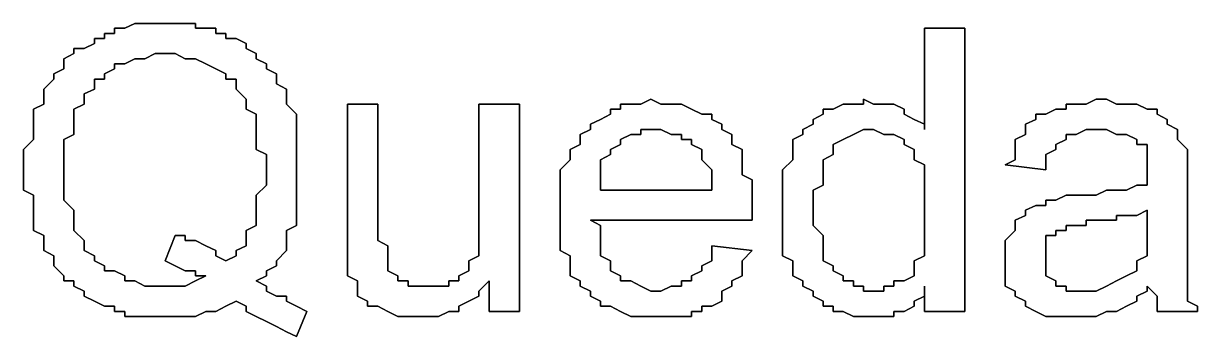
# Model space of a CAD drawing. Header units: metres. Extents: x 2.9 to 42.8, y 1.7 to 28.7.
# Drawn here: x 37.0452 to 37.4544, y 15.397 to 15.5063 of the extents above; entities that cross this region are included whole.
import ezdxf

# ---------------------------------------------------------------- set-up
doc = ezdxf.new("R2010")
doc.units = ezdxf.units.M
doc.layers.add('GRIS', color=8, linetype='Continuous')

msp = doc.modelspace()

# ---------------------------------------------------------------- linework, layer by layer
at = {"layer": 'GRIS', "lineweight": -3}
for points in [[(37.0805, 15.5046), (37.0769, 15.5046), (37.0805, 15.5046)], [(37.0769, 15.5046), (37.0769, 15.5028), (37.0769, 15.5046)], [(37.084, 15.5063), (37.0805, 15.5046), (37.084, 15.5063)], [(37.0875, 15.5063), (37.084, 15.5063), (37.0875, 15.5063)], [(37.0911, 15.5063), (37.0875, 15.5063), (37.0911, 15.5063)], [(37.0946, 15.5063), (37.0911, 15.5063), (37.0946, 15.5063)], [(37.0981, 15.5063), (37.0946, 15.5063), (37.0981, 15.5063)], [(37.1016, 15.5063), (37.0981, 15.5063), (37.1016, 15.5063)], [(37.1052, 15.5063), (37.1016, 15.5063), (37.1052, 15.5063)], [(37.1052, 15.5046), (37.1052, 15.5063), (37.1052, 15.5046)], [(37.1087, 15.5046), (37.1052, 15.5046), (37.1087, 15.5046)], [(37.1122, 15.5046), (37.1087, 15.5046), (37.1122, 15.5046)], [(37.1122, 15.5028), (37.1122, 15.5046), (37.1122, 15.5028)], [(37.3733, 15.5046), (37.3592, 15.5046), (37.3733, 15.5046)], [(37.3592, 15.5046), (37.3592, 15.4693), (37.3592, 15.5046)], [(37.3733, 15.4058), (37.3733, 15.5046), (37.3733, 15.4058)], [(37.0734, 15.5011), (37.0699, 15.5011), (37.0734, 15.5011)], [(37.0699, 15.5011), (37.0699, 15.4993), (37.0699, 15.5011)], [(37.0769, 15.5028), (37.0734, 15.5028), (37.0769, 15.5028)], [(37.0734, 15.5028), (37.0734, 15.5011), (37.0734, 15.5028)], [(37.1157, 15.5028), (37.1122, 15.5028), (37.1157, 15.5028)], [(37.1157, 15.5011), (37.1157, 15.5028), (37.1157, 15.5011)], [(37.1193, 15.5011), (37.1157, 15.5011), (37.1193, 15.5011)], [(37.1228, 15.4993), (37.1193, 15.5011), (37.1228, 15.4993)], [(37.0664, 15.4975), (37.0628, 15.4975), (37.0664, 15.4975)], [(37.0628, 15.4975), (37.0628, 15.4958), (37.0628, 15.4975)], [(37.0699, 15.4993), (37.0664, 15.4975), (37.0699, 15.4993)], [(37.1228, 15.4975), (37.1228, 15.4993), (37.1228, 15.4975)], [(37.1263, 15.4958), (37.1228, 15.4975), (37.1263, 15.4958)], [(37.0628, 15.4958), (37.0593, 15.494), (37.0628, 15.4958)], [(37.0593, 15.494), (37.0593, 15.4922), (37.0593, 15.494)], [(37.0805, 15.4922), (37.084, 15.494), (37.0805, 15.4922)], [(37.084, 15.494), (37.0875, 15.494), (37.084, 15.494)], [(37.0875, 15.494), (37.0911, 15.4958), (37.0875, 15.494)], [(37.0911, 15.4958), (37.0946, 15.4958), (37.0911, 15.4958)], [(37.0946, 15.4958), (37.0981, 15.4958), (37.0946, 15.4958)], [(37.0981, 15.4958), (37.1016, 15.494), (37.0981, 15.4958)], [(37.1016, 15.494), (37.1052, 15.494), (37.1016, 15.494)], [(37.1052, 15.494), (37.1087, 15.4922), (37.1052, 15.494)], [(37.1263, 15.494), (37.1263, 15.4958), (37.1263, 15.494)], [(37.1299, 15.4922), (37.1263, 15.494), (37.1299, 15.4922)], [(37.0593, 15.4905), (37.0558, 15.4887), (37.0593, 15.4905)], [(37.0558, 15.4887), (37.0558, 15.4869), (37.0558, 15.4887)], [(37.0593, 15.4922), (37.0593, 15.4905), (37.0593, 15.4922)], [(37.0734, 15.4887), (37.0769, 15.4905), (37.0734, 15.4887)], [(37.0734, 15.4869), (37.0734, 15.4887), (37.0734, 15.4869)], [(37.0769, 15.4905), (37.0769, 15.4922), (37.0769, 15.4905)], [(37.0769, 15.4922), (37.0805, 15.4922), (37.0769, 15.4922)], [(37.1087, 15.4922), (37.1122, 15.4905), (37.1087, 15.4922)], [(37.1122, 15.4905), (37.1157, 15.4887), (37.1122, 15.4905)], [(37.1157, 15.4887), (37.1157, 15.4869), (37.1157, 15.4887)], [(37.1299, 15.4905), (37.1299, 15.4922), (37.1299, 15.4905)], [(37.1334, 15.4887), (37.1299, 15.4905), (37.1334, 15.4887)], [(37.1334, 15.4869), (37.1334, 15.4887), (37.1334, 15.4869)], [(37.0558, 15.4869), (37.0523, 15.4834), (37.0558, 15.4869)], [(37.0699, 15.4852), (37.0699, 15.4869), (37.0699, 15.4852)], [(37.0699, 15.4869), (37.0734, 15.4869), (37.0699, 15.4869)], [(37.0699, 15.4834), (37.0699, 15.4852), (37.0699, 15.4834)], [(37.1157, 15.4869), (37.1193, 15.4869), (37.1157, 15.4869)], [(37.1193, 15.4869), (37.1193, 15.4852), (37.1193, 15.4869)], [(37.1193, 15.4852), (37.1193, 15.4834), (37.1193, 15.4852)], [(37.1334, 15.4852), (37.1334, 15.4869), (37.1334, 15.4852)], [(37.1369, 15.4834), (37.1334, 15.4852), (37.1369, 15.4834)], [(37.0523, 15.4834), (37.0523, 15.4817), (37.0523, 15.4834)], [(37.0523, 15.4817), (37.0523, 15.4799), (37.0523, 15.4817)], [(37.0664, 15.4817), (37.0699, 15.4834), (37.0664, 15.4817)], [(37.0664, 15.4799), (37.0664, 15.4817), (37.0664, 15.4799)], [(37.1193, 15.4834), (37.1228, 15.4799), (37.1193, 15.4834)], [(37.1369, 15.4817), (37.1369, 15.4834), (37.1369, 15.4817)], [(37.1369, 15.4799), (37.1369, 15.4817), (37.1369, 15.4799)], [(37.0523, 15.4781), (37.0487, 15.4764), (37.0523, 15.4781)], [(37.0487, 15.4764), (37.0487, 15.4746), (37.0487, 15.4764)], [(37.0523, 15.4799), (37.0523, 15.4781), (37.0523, 15.4799)], [(37.0628, 15.4764), (37.0664, 15.4781), (37.0628, 15.4764)], [(37.0628, 15.4746), (37.0628, 15.4764), (37.0628, 15.4746)], [(37.0664, 15.4781), (37.0664, 15.4799), (37.0664, 15.4781)], [(37.1228, 15.4799), (37.1228, 15.4781), (37.1228, 15.4799)], [(37.1228, 15.4781), (37.1228, 15.4764), (37.1228, 15.4781)], [(37.1228, 15.4764), (37.1263, 15.4746), (37.1228, 15.4764)], [(37.1369, 15.4781), (37.1369, 15.4799), (37.1369, 15.4781)], [(37.1404, 15.4746), (37.1369, 15.4781), (37.1404, 15.4746)], [(37.1687, 15.4781), (37.1581, 15.4781), (37.1687, 15.4781)], [(37.1581, 15.4781), (37.1581, 15.4323), (37.1581, 15.4781)], [(37.1687, 15.4376), (37.1687, 15.4781), (37.1687, 15.4376)], [(37.2181, 15.4781), (37.2039, 15.4781), (37.2181, 15.4781)], [(37.2039, 15.4781), (37.2039, 15.4393), (37.2039, 15.4781)], [(37.2181, 15.4058), (37.2181, 15.4781), (37.2181, 15.4058)], [(37.2533, 15.4764), (37.2498, 15.4764), (37.2533, 15.4764)], [(37.2498, 15.4764), (37.2498, 15.4746), (37.2498, 15.4764)], [(37.2569, 15.4781), (37.2533, 15.4781), (37.2569, 15.4781)], [(37.2533, 15.4781), (37.2533, 15.4764), (37.2533, 15.4781)], [(37.2604, 15.4781), (37.2569, 15.4781), (37.2604, 15.4781)], [(37.2639, 15.4799), (37.2604, 15.4781), (37.2639, 15.4799)], [(37.2674, 15.4781), (37.2639, 15.4799), (37.2674, 15.4781)], [(37.271, 15.4781), (37.2674, 15.4781), (37.271, 15.4781)], [(37.2745, 15.4781), (37.271, 15.4781), (37.2745, 15.4781)], [(37.278, 15.4764), (37.2745, 15.4781), (37.278, 15.4764)], [(37.2816, 15.4746), (37.278, 15.4764), (37.2816, 15.4746)], [(37.3274, 15.4764), (37.3239, 15.4764), (37.3274, 15.4764)], [(37.3239, 15.4764), (37.3239, 15.4746), (37.3239, 15.4764)], [(37.3309, 15.4781), (37.3274, 15.4764), (37.3309, 15.4781)], [(37.3345, 15.4781), (37.3309, 15.4781), (37.3345, 15.4781)], [(37.338, 15.4781), (37.3345, 15.4781), (37.338, 15.4781)], [(37.3415, 15.4781), (37.338, 15.4799), (37.3415, 15.4781)], [(37.338, 15.4799), (37.338, 15.4781), (37.338, 15.4799)], [(37.3451, 15.4781), (37.3415, 15.4781), (37.3451, 15.4781)], [(37.3486, 15.4781), (37.3451, 15.4781), (37.3486, 15.4781)], [(37.3521, 15.4764), (37.3486, 15.4781), (37.3521, 15.4764)], [(37.3521, 15.4746), (37.3521, 15.4764), (37.3521, 15.4746)], [(37.405, 15.4764), (37.4015, 15.4746), (37.405, 15.4764)], [(37.4086, 15.4764), (37.405, 15.4764), (37.4086, 15.4764)], [(37.4121, 15.4781), (37.4086, 15.4781), (37.4121, 15.4781)], [(37.4086, 15.4781), (37.4086, 15.4764), (37.4086, 15.4781)], [(37.4156, 15.4781), (37.4121, 15.4781), (37.4156, 15.4781)], [(37.4191, 15.4799), (37.4156, 15.4781), (37.4191, 15.4799)], [(37.4227, 15.4799), (37.4191, 15.4799), (37.4227, 15.4799)], [(37.4262, 15.4781), (37.4227, 15.4799), (37.4262, 15.4781)], [(37.4297, 15.4781), (37.4262, 15.4781), (37.4297, 15.4781)], [(37.4332, 15.4781), (37.4297, 15.4781), (37.4332, 15.4781)], [(37.4368, 15.4764), (37.4332, 15.4781), (37.4368, 15.4764)], [(37.4403, 15.4764), (37.4368, 15.4764), (37.4403, 15.4764)], [(37.4403, 15.4746), (37.4403, 15.4764), (37.4403, 15.4746)], [(37.0487, 15.4746), (37.0487, 15.4711), (37.0487, 15.4746)], [(37.0628, 15.4728), (37.0628, 15.4746), (37.0628, 15.4728)], [(37.0628, 15.4693), (37.0628, 15.4728), (37.0628, 15.4693)], [(37.1263, 15.4746), (37.1263, 15.4728), (37.1263, 15.4746)], [(37.1263, 15.4728), (37.1263, 15.4693), (37.1263, 15.4728)], [(37.1404, 15.4728), (37.1404, 15.4746), (37.1404, 15.4728)], [(37.1404, 15.4711), (37.1404, 15.4728), (37.1404, 15.4711)], [(37.2463, 15.4728), (37.2428, 15.4711), (37.2463, 15.4728)], [(37.2498, 15.4746), (37.2463, 15.4728), (37.2498, 15.4746)], [(37.2851, 15.4746), (37.2816, 15.4746), (37.2851, 15.4746)], [(37.2851, 15.4728), (37.2851, 15.4746), (37.2851, 15.4728)], [(37.2886, 15.4711), (37.2851, 15.4728), (37.2886, 15.4711)], [(37.3239, 15.4746), (37.3204, 15.4728), (37.3239, 15.4746)], [(37.3204, 15.4728), (37.3204, 15.4711), (37.3204, 15.4728)], [(37.3556, 15.4728), (37.3521, 15.4746), (37.3556, 15.4728)], [(37.3592, 15.4711), (37.3556, 15.4728), (37.3592, 15.4711)], [(37.398, 15.4728), (37.3944, 15.4711), (37.398, 15.4728)], [(37.4015, 15.4746), (37.398, 15.4746), (37.4015, 15.4746)], [(37.398, 15.4746), (37.398, 15.4728), (37.398, 15.4746)], [(37.4438, 15.4728), (37.4403, 15.4746), (37.4438, 15.4728)], [(37.4438, 15.4711), (37.4438, 15.4728), (37.4438, 15.4711)], [(37.0487, 15.4711), (37.0487, 15.4693), (37.0487, 15.4711)], [(37.0487, 15.4693), (37.0487, 15.4675), (37.0487, 15.4693)], [(37.0628, 15.4675), (37.0628, 15.4693), (37.0628, 15.4675)], [(37.1263, 15.4693), (37.1263, 15.4675), (37.1263, 15.4693)], [(37.1404, 15.4693), (37.1404, 15.4711), (37.1404, 15.4693)], [(37.1404, 15.4658), (37.1404, 15.4693), (37.1404, 15.4658)], [(37.2428, 15.4693), (37.2392, 15.4675), (37.2428, 15.4693)], [(37.2428, 15.4711), (37.2428, 15.4693), (37.2428, 15.4711)], [(37.2604, 15.4675), (37.2604, 15.4693), (37.2604, 15.4675)], [(37.2604, 15.4693), (37.2639, 15.4693), (37.2604, 15.4693)], [(37.2639, 15.4693), (37.2674, 15.4693), (37.2639, 15.4693)], [(37.2674, 15.4693), (37.271, 15.4675), (37.2674, 15.4693)], [(37.2886, 15.4693), (37.2886, 15.4711), (37.2886, 15.4693)], [(37.2921, 15.4675), (37.2886, 15.4693), (37.2921, 15.4675)], [(37.3204, 15.4711), (37.3168, 15.4693), (37.3204, 15.4711)], [(37.3168, 15.4693), (37.3168, 15.4675), (37.3168, 15.4693)], [(37.3345, 15.4675), (37.338, 15.4693), (37.3345, 15.4675)], [(37.338, 15.4693), (37.3415, 15.4693), (37.338, 15.4693)], [(37.3415, 15.4693), (37.3451, 15.4675), (37.3415, 15.4693)], [(37.3592, 15.4693), (37.3592, 15.4711), (37.3592, 15.4693)], [(37.3944, 15.4711), (37.3944, 15.4693), (37.3944, 15.4711)], [(37.3944, 15.4693), (37.3944, 15.4675), (37.3944, 15.4693)], [(37.4121, 15.4675), (37.4156, 15.4693), (37.4121, 15.4675)], [(37.4156, 15.4693), (37.4191, 15.4693), (37.4156, 15.4693)], [(37.4191, 15.4693), (37.4227, 15.4693), (37.4191, 15.4693)], [(37.4227, 15.4693), (37.4262, 15.4675), (37.4227, 15.4693)], [(37.4474, 15.4693), (37.4438, 15.4711), (37.4474, 15.4693)], [(37.4474, 15.4675), (37.4474, 15.4693), (37.4474, 15.4675)], [(37.0487, 15.4658), (37.0452, 15.4623), (37.0487, 15.4658)], [(37.0487, 15.4675), (37.0487, 15.4658), (37.0487, 15.4675)], [(37.0593, 15.4658), (37.0628, 15.4675), (37.0593, 15.4658)], [(37.0593, 15.4623), (37.0593, 15.4658), (37.0593, 15.4623)], [(37.1263, 15.4675), (37.1263, 15.4658), (37.1263, 15.4675)], [(37.1263, 15.4658), (37.1263, 15.4623), (37.1263, 15.4658)], [(37.1404, 15.464), (37.1404, 15.4658), (37.1404, 15.464)], [(37.1404, 15.4605), (37.1404, 15.464), (37.1404, 15.4605)], [(37.2392, 15.464), (37.2357, 15.4623), (37.2392, 15.464)], [(37.2392, 15.4675), (37.2392, 15.4658), (37.2392, 15.4675)], [(37.2392, 15.4658), (37.2392, 15.464), (37.2392, 15.4658)], [(37.2498, 15.4623), (37.2533, 15.464), (37.2498, 15.4623)], [(37.2533, 15.4658), (37.2569, 15.4675), (37.2533, 15.4658)], [(37.2533, 15.464), (37.2533, 15.4658), (37.2533, 15.464)], [(37.2569, 15.4675), (37.2604, 15.4675), (37.2569, 15.4675)], [(37.271, 15.4675), (37.2745, 15.4675), (37.271, 15.4675)], [(37.2745, 15.4675), (37.2745, 15.4658), (37.2745, 15.4675)], [(37.2745, 15.4658), (37.278, 15.4658), (37.2745, 15.4658)], [(37.278, 15.4658), (37.278, 15.464), (37.278, 15.4658)], [(37.278, 15.464), (37.2816, 15.4623), (37.278, 15.464)], [(37.2921, 15.4658), (37.2921, 15.4675), (37.2921, 15.4658)], [(37.2921, 15.464), (37.2921, 15.4658), (37.2921, 15.464)], [(37.2957, 15.4623), (37.2921, 15.464), (37.2957, 15.4623)], [(37.3168, 15.4675), (37.3133, 15.4658), (37.3168, 15.4675)], [(37.3133, 15.4658), (37.3133, 15.464), (37.3133, 15.4658)], [(37.3133, 15.464), (37.3133, 15.4605), (37.3133, 15.464)], [(37.3274, 15.464), (37.3309, 15.4658), (37.3274, 15.464)], [(37.3274, 15.4623), (37.3274, 15.464), (37.3274, 15.4623)], [(37.3309, 15.4658), (37.3345, 15.4675), (37.3309, 15.4658)], [(37.3451, 15.4675), (37.3486, 15.4675), (37.3451, 15.4675)], [(37.3486, 15.4675), (37.3521, 15.4658), (37.3486, 15.4675)], [(37.3521, 15.4658), (37.3521, 15.464), (37.3521, 15.4658)], [(37.3521, 15.464), (37.3556, 15.4623), (37.3521, 15.464)], [(37.3944, 15.4675), (37.3909, 15.4658), (37.3944, 15.4675)], [(37.3909, 15.4658), (37.3909, 15.464), (37.3909, 15.4658)], [(37.3909, 15.464), (37.3909, 15.4623), (37.3909, 15.464)], [(37.405, 15.464), (37.4086, 15.4658), (37.405, 15.464)], [(37.405, 15.4623), (37.405, 15.464), (37.405, 15.4623)], [(37.4086, 15.4658), (37.4086, 15.4675), (37.4086, 15.4658)], [(37.4086, 15.4675), (37.4121, 15.4675), (37.4086, 15.4675)], [(37.4262, 15.4675), (37.4297, 15.4675), (37.4262, 15.4675)], [(37.4297, 15.4675), (37.4332, 15.4658), (37.4297, 15.4675)], [(37.4332, 15.4658), (37.4332, 15.464), (37.4332, 15.4658)], [(37.4332, 15.464), (37.4368, 15.464), (37.4332, 15.464)], [(37.4368, 15.464), (37.4368, 15.4623), (37.4368, 15.464)], [(37.4474, 15.4658), (37.4474, 15.4675), (37.4474, 15.4658)], [(37.4509, 15.4623), (37.4474, 15.4658), (37.4509, 15.4623)], [(37.0452, 15.4623), (37.0452, 15.4605), (37.0452, 15.4623)], [(37.0452, 15.4605), (37.0452, 15.457), (37.0452, 15.4605)], [(37.0593, 15.4605), (37.0593, 15.4623), (37.0593, 15.4605)], [(37.0593, 15.457), (37.0593, 15.4605), (37.0593, 15.457)], [(37.1263, 15.4623), (37.1299, 15.4605), (37.1263, 15.4623)], [(37.1299, 15.4605), (37.1299, 15.457), (37.1299, 15.4605)], [(37.1404, 15.4587), (37.1404, 15.4605), (37.1404, 15.4587)], [(37.2357, 15.4623), (37.2357, 15.4605), (37.2357, 15.4623)], [(37.2357, 15.4605), (37.2357, 15.4587), (37.2357, 15.4605)], [(37.2463, 15.4587), (37.2498, 15.4605), (37.2463, 15.4587)], [(37.2498, 15.4605), (37.2498, 15.4623), (37.2498, 15.4605)], [(37.2816, 15.4623), (37.2816, 15.4605), (37.2816, 15.4623)], [(37.2816, 15.4605), (37.2816, 15.4587), (37.2816, 15.4605)], [(37.2957, 15.4605), (37.2957, 15.4623), (37.2957, 15.4605)], [(37.2957, 15.4587), (37.2957, 15.4605), (37.2957, 15.4587)], [(37.3133, 15.4605), (37.3133, 15.4587), (37.3133, 15.4605)], [(37.3239, 15.4587), (37.3274, 15.4605), (37.3239, 15.4587)], [(37.3274, 15.4605), (37.3274, 15.4623), (37.3274, 15.4605)], [(37.3556, 15.4623), (37.3556, 15.4605), (37.3556, 15.4623)], [(37.3556, 15.4605), (37.3556, 15.4587), (37.3556, 15.4605)], [(37.3909, 15.4623), (37.3909, 15.4587), (37.3909, 15.4623)], [(37.4015, 15.4605), (37.405, 15.4623), (37.4015, 15.4605)], [(37.4015, 15.4587), (37.4015, 15.4605), (37.4015, 15.4587)], [(37.4368, 15.4623), (37.4368, 15.4587), (37.4368, 15.4623)], [(37.4509, 15.4587), (37.4509, 15.4623), (37.4509, 15.4587)], [(37.0452, 15.457), (37.0452, 15.4552), (37.0452, 15.457)], [(37.0593, 15.4552), (37.0593, 15.457), (37.0593, 15.4552)], [(37.1299, 15.457), (37.1299, 15.4552), (37.1299, 15.457)], [(37.1404, 15.457), (37.1404, 15.4587), (37.1404, 15.457)], [(37.1404, 15.4552), (37.1404, 15.457), (37.1404, 15.4552)], [(37.2357, 15.4587), (37.2322, 15.4552), (37.2357, 15.4587)], [(37.2463, 15.4552), (37.2463, 15.4587), (37.2463, 15.4552)], [(37.2816, 15.4587), (37.2851, 15.4552), (37.2816, 15.4587)], [(37.2957, 15.4552), (37.2957, 15.4587), (37.2957, 15.4552)], [(37.3133, 15.4587), (37.3098, 15.4552), (37.3133, 15.4587)], [(37.3239, 15.457), (37.3239, 15.4587), (37.3239, 15.457)], [(37.3239, 15.4552), (37.3239, 15.457), (37.3239, 15.4552)], [(37.3556, 15.4587), (37.3592, 15.457), (37.3556, 15.4587)], [(37.3592, 15.457), (37.3592, 15.4552), (37.3592, 15.457)], [(37.3909, 15.4587), (37.3874, 15.457), (37.3909, 15.4587)], [(37.3874, 15.457), (37.4015, 15.4552), (37.3874, 15.457)], [(37.4015, 15.4552), (37.4015, 15.4587), (37.4015, 15.4552)], [(37.4368, 15.4587), (37.4368, 15.457), (37.4368, 15.4587)], [(37.4368, 15.457), (37.4368, 15.4534), (37.4368, 15.457)], [(37.4509, 15.457), (37.4509, 15.4587), (37.4509, 15.457)], [(37.4509, 15.4534), (37.4509, 15.457), (37.4509, 15.4534)], [(37.0452, 15.4552), (37.0452, 15.4534), (37.0452, 15.4552)], [(37.0452, 15.4534), (37.0452, 15.4517), (37.0452, 15.4534)], [(37.0452, 15.4517), (37.0452, 15.4481), (37.0452, 15.4517)], [(37.0593, 15.4517), (37.0593, 15.4552), (37.0593, 15.4517)], [(37.0593, 15.4499), (37.0593, 15.4517), (37.0593, 15.4499)], [(37.1299, 15.4552), (37.1299, 15.4534), (37.1299, 15.4552)], [(37.1299, 15.4534), (37.1299, 15.4499), (37.1299, 15.4534)], [(37.1404, 15.4517), (37.1404, 15.4552), (37.1404, 15.4517)], [(37.1404, 15.4499), (37.1404, 15.4517), (37.1404, 15.4499)], [(37.2322, 15.4552), (37.2322, 15.4534), (37.2322, 15.4552)], [(37.2322, 15.4534), (37.2322, 15.4517), (37.2322, 15.4534)], [(37.2322, 15.4517), (37.2322, 15.4481), (37.2322, 15.4517)], [(37.2463, 15.4534), (37.2463, 15.4552), (37.2463, 15.4534)], [(37.2463, 15.4517), (37.2463, 15.4534), (37.2463, 15.4517)], [(37.2463, 15.4481), (37.2463, 15.4517), (37.2463, 15.4481)], [(37.2851, 15.4552), (37.2851, 15.4534), (37.2851, 15.4552)], [(37.2851, 15.4534), (37.2851, 15.4517), (37.2851, 15.4534)], [(37.2851, 15.4517), (37.2851, 15.4481), (37.2851, 15.4517)], [(37.2957, 15.4534), (37.2957, 15.4552), (37.2957, 15.4534)], [(37.2992, 15.4517), (37.2957, 15.4534), (37.2992, 15.4517)], [(37.2992, 15.4481), (37.2992, 15.4517), (37.2992, 15.4481)], [(37.3098, 15.4552), (37.3098, 15.4534), (37.3098, 15.4552)], [(37.3098, 15.4534), (37.3098, 15.4517), (37.3098, 15.4534)], [(37.3098, 15.4517), (37.3098, 15.4481), (37.3098, 15.4517)], [(37.3239, 15.4534), (37.3239, 15.4552), (37.3239, 15.4534)], [(37.3239, 15.4499), (37.3239, 15.4534), (37.3239, 15.4499)], [(37.3592, 15.4552), (37.3592, 15.4534), (37.3592, 15.4552)], [(37.3592, 15.4534), (37.3592, 15.4517), (37.3592, 15.4534)], [(37.3592, 15.4517), (37.3592, 15.4481), (37.3592, 15.4517)], [(37.4368, 15.4534), (37.4368, 15.4517), (37.4368, 15.4534)], [(37.4368, 15.4517), (37.4368, 15.4499), (37.4368, 15.4517)], [(37.4509, 15.4517), (37.4509, 15.4534), (37.4509, 15.4517)], [(37.4509, 15.4358), (37.4509, 15.4517), (37.4509, 15.4358)], [(37.0452, 15.4481), (37.0487, 15.4464), (37.0452, 15.4481)], [(37.0593, 15.4464), (37.0593, 15.4499), (37.0593, 15.4464)], [(37.1299, 15.4499), (37.1263, 15.4464), (37.1299, 15.4499)], [(37.1404, 15.4481), (37.1404, 15.4499), (37.1404, 15.4481)], [(37.1404, 15.4446), (37.1404, 15.4481), (37.1404, 15.4446)], [(37.2322, 15.4481), (37.2322, 15.4464), (37.2322, 15.4481)], [(37.2851, 15.4481), (37.2463, 15.4481), (37.2851, 15.4481)], [(37.2992, 15.4464), (37.2992, 15.4481), (37.2992, 15.4464)], [(37.3098, 15.4481), (37.3098, 15.4464), (37.3098, 15.4481)], [(37.3204, 15.4481), (37.3239, 15.4499), (37.3204, 15.4481)], [(37.3204, 15.4446), (37.3204, 15.4481), (37.3204, 15.4446)], [(37.3592, 15.4481), (37.3592, 15.4464), (37.3592, 15.4481)], [(37.4227, 15.4481), (37.4191, 15.4464), (37.4227, 15.4481)], [(37.4262, 15.4481), (37.4227, 15.4481), (37.4262, 15.4481)], [(37.4297, 15.4481), (37.4262, 15.4481), (37.4297, 15.4481)], [(37.4332, 15.4499), (37.4297, 15.4481), (37.4332, 15.4499)], [(37.4368, 15.4499), (37.4332, 15.4499), (37.4368, 15.4499)], [(37.0487, 15.4464), (37.0487, 15.4446), (37.0487, 15.4464)], [(37.0487, 15.4446), (37.0487, 15.4411), (37.0487, 15.4446)], [(37.0593, 15.4446), (37.0593, 15.4464), (37.0593, 15.4446)], [(37.0628, 15.4411), (37.0593, 15.4446), (37.0628, 15.4411)], [(37.1263, 15.4464), (37.1263, 15.4446), (37.1263, 15.4464)], [(37.1263, 15.4446), (37.1263, 15.4428), (37.1263, 15.4446)], [(37.1404, 15.4428), (37.1404, 15.4446), (37.1404, 15.4428)], [(37.2322, 15.4464), (37.2322, 15.4428), (37.2322, 15.4464)], [(37.2992, 15.4428), (37.2992, 15.4464), (37.2992, 15.4428)], [(37.3098, 15.4464), (37.3098, 15.4446), (37.3098, 15.4464)], [(37.3098, 15.4446), (37.3098, 15.4411), (37.3098, 15.4446)], [(37.3204, 15.4428), (37.3204, 15.4446), (37.3204, 15.4428)], [(37.3592, 15.4464), (37.3592, 15.4428), (37.3592, 15.4464)], [(37.405, 15.4446), (37.4015, 15.4446), (37.405, 15.4446)], [(37.4015, 15.4446), (37.4015, 15.4428), (37.4015, 15.4446)], [(37.4086, 15.4464), (37.405, 15.4446), (37.4086, 15.4464)], [(37.4121, 15.4464), (37.4086, 15.4464), (37.4121, 15.4464)], [(37.4156, 15.4464), (37.4121, 15.4464), (37.4156, 15.4464)], [(37.4191, 15.4464), (37.4156, 15.4464), (37.4191, 15.4464)], [(37.0487, 15.4411), (37.0487, 15.4393), (37.0487, 15.4411)], [(37.0487, 15.4393), (37.0487, 15.4376), (37.0487, 15.4393)], [(37.0628, 15.4393), (37.0628, 15.4411), (37.0628, 15.4393)], [(37.0628, 15.4376), (37.0628, 15.4393), (37.0628, 15.4376)], [(37.1263, 15.4428), (37.1263, 15.4393), (37.1263, 15.4428)], [(37.1263, 15.4393), (37.1263, 15.4376), (37.1263, 15.4393)], [(37.1404, 15.4411), (37.1404, 15.4428), (37.1404, 15.4411)], [(37.1404, 15.4376), (37.1404, 15.4411), (37.1404, 15.4376)], [(37.2039, 15.4393), (37.2039, 15.4358), (37.2039, 15.4393)], [(37.2322, 15.4428), (37.2322, 15.4411), (37.2322, 15.4428)], [(37.2322, 15.4411), (37.2322, 15.4393), (37.2322, 15.4411)], [(37.2322, 15.4393), (37.2322, 15.4358), (37.2322, 15.4393)], [(37.2992, 15.4411), (37.2992, 15.4428), (37.2992, 15.4411)], [(37.2992, 15.4393), (37.2992, 15.4411), (37.2992, 15.4393)], [(37.2992, 15.4376), (37.2992, 15.4393), (37.2992, 15.4376)], [(37.3098, 15.4411), (37.3098, 15.4393), (37.3098, 15.4411)], [(37.3098, 15.4393), (37.3098, 15.4376), (37.3098, 15.4393)], [(37.3204, 15.4411), (37.3204, 15.4428), (37.3204, 15.4411)], [(37.3204, 15.4376), (37.3204, 15.4411), (37.3204, 15.4376)], [(37.3592, 15.4428), (37.3592, 15.4393), (37.3592, 15.4428)], [(37.3592, 15.4393), (37.3592, 15.4376), (37.3592, 15.4393)], [(37.3944, 15.4393), (37.3909, 15.4376), (37.3944, 15.4393)], [(37.398, 15.4428), (37.3944, 15.4411), (37.398, 15.4428)], [(37.3944, 15.4411), (37.3944, 15.4393), (37.3944, 15.4411)], [(37.4015, 15.4428), (37.398, 15.4428), (37.4015, 15.4428)], [(37.4262, 15.4376), (37.4262, 15.4393), (37.4262, 15.4376)], [(37.4262, 15.4393), (37.4297, 15.4393), (37.4262, 15.4393)], [(37.4297, 15.4393), (37.4332, 15.4393), (37.4297, 15.4393)], [(37.4332, 15.4393), (37.4368, 15.4411), (37.4332, 15.4393)], [(37.4368, 15.4411), (37.4368, 15.4376), (37.4368, 15.4411)], [(37.0487, 15.4376), (37.0487, 15.434), (37.0487, 15.4376)], [(37.0628, 15.4358), (37.0628, 15.4376), (37.0628, 15.4358)], [(37.0628, 15.434), (37.0628, 15.4358), (37.0628, 15.434)], [(37.1263, 15.4358), (37.1228, 15.434), (37.1263, 15.4358)], [(37.1263, 15.4376), (37.1263, 15.4358), (37.1263, 15.4376)], [(37.1369, 15.434), (37.1404, 15.4358), (37.1369, 15.434)], [(37.1404, 15.4358), (37.1404, 15.4376), (37.1404, 15.4358)], [(37.1687, 15.434), (37.1687, 15.4376), (37.1687, 15.434)], [(37.2039, 15.4358), (37.2039, 15.4323), (37.2039, 15.4358)], [(37.2322, 15.4358), (37.2322, 15.434), (37.2322, 15.4358)], [(37.2463, 15.4358), (37.2428, 15.4376), (37.2463, 15.4358)], [(37.2428, 15.4376), (37.2992, 15.4376), (37.2428, 15.4376)], [(37.2463, 15.4323), (37.2463, 15.4358), (37.2463, 15.4323)], [(37.3098, 15.4376), (37.3098, 15.4358), (37.3098, 15.4376)], [(37.3098, 15.4358), (37.3098, 15.4323), (37.3098, 15.4358)], [(37.3204, 15.4358), (37.3204, 15.4376), (37.3204, 15.4358)], [(37.3239, 15.4323), (37.3204, 15.4358), (37.3239, 15.4323)], [(37.3592, 15.4376), (37.3592, 15.434), (37.3592, 15.4376)], [(37.3909, 15.4376), (37.3909, 15.4358), (37.3909, 15.4376)], [(37.3909, 15.4358), (37.3909, 15.434), (37.3909, 15.4358)], [(37.4086, 15.434), (37.4086, 15.4358), (37.4086, 15.434)], [(37.4086, 15.4358), (37.4121, 15.4358), (37.4086, 15.4358)], [(37.4121, 15.4358), (37.4156, 15.4358), (37.4121, 15.4358)], [(37.4156, 15.4358), (37.4156, 15.4376), (37.4156, 15.4358)], [(37.4156, 15.4376), (37.4191, 15.4376), (37.4156, 15.4376)], [(37.4191, 15.4376), (37.4227, 15.4376), (37.4191, 15.4376)], [(37.4227, 15.4376), (37.4262, 15.4376), (37.4227, 15.4376)], [(37.4368, 15.4376), (37.4368, 15.4358), (37.4368, 15.4376)], [(37.4368, 15.4358), (37.4368, 15.434), (37.4368, 15.4358)], [(37.4509, 15.4323), (37.4509, 15.4358), (37.4509, 15.4323)], [(37.0487, 15.434), (37.0523, 15.4323), (37.0487, 15.434)], [(37.0523, 15.4323), (37.0523, 15.4305), (37.0523, 15.4323)], [(37.0664, 15.4305), (37.0628, 15.434), (37.0664, 15.4305)], [(37.0981, 15.4323), (37.0946, 15.4234), (37.0981, 15.4323)], [(37.1016, 15.4323), (37.0981, 15.4323), (37.1016, 15.4323)], [(37.1016, 15.4305), (37.1016, 15.4323), (37.1016, 15.4305)], [(37.1228, 15.434), (37.1228, 15.4323), (37.1228, 15.434)], [(37.1228, 15.4323), (37.1228, 15.4287), (37.1228, 15.4323)], [(37.1369, 15.4323), (37.1369, 15.434), (37.1369, 15.4323)], [(37.1369, 15.4305), (37.1369, 15.4323), (37.1369, 15.4305)], [(37.1581, 15.4323), (37.1581, 15.4305), (37.1581, 15.4323)], [(37.1687, 15.4305), (37.1687, 15.434), (37.1687, 15.4305)], [(37.2039, 15.4323), (37.2039, 15.4305), (37.2039, 15.4323)], [(37.2322, 15.434), (37.2322, 15.4305), (37.2322, 15.434)], [(37.2463, 15.4305), (37.2463, 15.4323), (37.2463, 15.4305)], [(37.3098, 15.4323), (37.3098, 15.4305), (37.3098, 15.4323)], [(37.3239, 15.4305), (37.3239, 15.4323), (37.3239, 15.4305)], [(37.3592, 15.434), (37.3592, 15.4323), (37.3592, 15.434)], [(37.3592, 15.4323), (37.3592, 15.4287), (37.3592, 15.4323)], [(37.3909, 15.434), (37.3874, 15.4305), (37.3909, 15.434)], [(37.4015, 15.4305), (37.4015, 15.4323), (37.4015, 15.4305)], [(37.4015, 15.4323), (37.405, 15.4323), (37.4015, 15.4323)], [(37.405, 15.4323), (37.405, 15.434), (37.405, 15.4323)], [(37.405, 15.434), (37.4086, 15.434), (37.405, 15.434)], [(37.4368, 15.434), (37.4368, 15.4305), (37.4368, 15.434)], [(37.4509, 15.4287), (37.4509, 15.4323), (37.4509, 15.4287)], [(37.0523, 15.4305), (37.0523, 15.4287), (37.0523, 15.4305)], [(37.0523, 15.4287), (37.0523, 15.427), (37.0523, 15.4287)], [(37.0523, 15.427), (37.0558, 15.4252), (37.0523, 15.427)], [(37.0664, 15.4287), (37.0664, 15.4305), (37.0664, 15.4287)], [(37.0664, 15.427), (37.0664, 15.4287), (37.0664, 15.427)], [(37.0699, 15.4252), (37.0664, 15.427), (37.0699, 15.4252)], [(37.1052, 15.4305), (37.1016, 15.4305), (37.1052, 15.4305)], [(37.1087, 15.4287), (37.1052, 15.4305), (37.1087, 15.4287)], [(37.1122, 15.427), (37.1087, 15.4287), (37.1122, 15.427)], [(37.1122, 15.4252), (37.1122, 15.427), (37.1122, 15.4252)], [(37.1228, 15.4287), (37.1193, 15.427), (37.1228, 15.4287)], [(37.1193, 15.427), (37.1193, 15.4252), (37.1193, 15.427)], [(37.1334, 15.4234), (37.1369, 15.427), (37.1334, 15.4234)], [(37.1369, 15.4287), (37.1369, 15.4305), (37.1369, 15.4287)], [(37.1369, 15.427), (37.1369, 15.4287), (37.1369, 15.427)], [(37.1581, 15.4305), (37.1581, 15.427), (37.1581, 15.4305)], [(37.1581, 15.427), (37.1581, 15.4252), (37.1581, 15.427)], [(37.1722, 15.4287), (37.1687, 15.4305), (37.1722, 15.4287)], [(37.1722, 15.427), (37.1722, 15.4287), (37.1722, 15.427)], [(37.1722, 15.4252), (37.1722, 15.427), (37.1722, 15.4252)], [(37.2039, 15.4305), (37.2039, 15.4287), (37.2039, 15.4305)], [(37.2039, 15.4287), (37.2039, 15.427), (37.2039, 15.4287)], [(37.2039, 15.427), (37.2039, 15.4252), (37.2039, 15.427)], [(37.2322, 15.4305), (37.2322, 15.4287), (37.2322, 15.4305)], [(37.2322, 15.4287), (37.2322, 15.427), (37.2322, 15.4287)], [(37.2322, 15.427), (37.2357, 15.4252), (37.2322, 15.427)], [(37.2463, 15.4287), (37.2463, 15.4305), (37.2463, 15.4287)], [(37.2463, 15.4252), (37.2463, 15.4287), (37.2463, 15.4252)], [(37.2851, 15.4287), (37.2851, 15.427), (37.2851, 15.4287)], [(37.2992, 15.427), (37.2851, 15.4287), (37.2992, 15.427)], [(37.2851, 15.427), (37.2851, 15.4234), (37.2851, 15.427)], [(37.2957, 15.4234), (37.2992, 15.427), (37.2957, 15.4234)], [(37.3098, 15.4305), (37.3098, 15.4287), (37.3098, 15.4305)], [(37.3098, 15.4287), (37.3098, 15.4252), (37.3098, 15.4287)], [(37.3239, 15.4287), (37.3239, 15.4305), (37.3239, 15.4287)], [(37.3239, 15.427), (37.3239, 15.4287), (37.3239, 15.427)], [(37.3239, 15.4234), (37.3239, 15.427), (37.3239, 15.4234)], [(37.3592, 15.4287), (37.3592, 15.427), (37.3592, 15.4287)], [(37.3592, 15.427), (37.3592, 15.4252), (37.3592, 15.427)], [(37.3874, 15.4305), (37.3874, 15.4287), (37.3874, 15.4305)], [(37.3874, 15.4287), (37.3874, 15.427), (37.3874, 15.4287)], [(37.3874, 15.427), (37.3874, 15.4234), (37.3874, 15.427)], [(37.4015, 15.4287), (37.4015, 15.4305), (37.4015, 15.4287)], [(37.4015, 15.4252), (37.4015, 15.4287), (37.4015, 15.4252)], [(37.4368, 15.4305), (37.4368, 15.4287), (37.4368, 15.4305)], [(37.4368, 15.4287), (37.4368, 15.427), (37.4368, 15.4287)], [(37.4368, 15.427), (37.4368, 15.4252), (37.4368, 15.427)], [(37.4509, 15.4252), (37.4509, 15.4287), (37.4509, 15.4252)], [(37.0558, 15.4252), (37.0558, 15.4234), (37.0558, 15.4252)], [(37.0558, 15.4234), (37.0558, 15.4217), (37.0558, 15.4234)], [(37.0699, 15.4234), (37.0699, 15.4252), (37.0699, 15.4234)], [(37.0734, 15.4217), (37.0699, 15.4234), (37.0734, 15.4217)], [(37.0946, 15.4234), (37.0981, 15.4217), (37.0946, 15.4234)], [(37.1157, 15.4234), (37.1122, 15.4252), (37.1157, 15.4234)], [(37.1193, 15.4252), (37.1157, 15.4234), (37.1193, 15.4252)], [(37.1334, 15.4217), (37.1334, 15.4234), (37.1334, 15.4217)], [(37.1581, 15.4252), (37.1581, 15.4234), (37.1581, 15.4252)], [(37.1581, 15.4234), (37.1581, 15.4217), (37.1581, 15.4234)], [(37.1722, 15.4217), (37.1722, 15.4252), (37.1722, 15.4217)], [(37.2039, 15.4252), (37.2004, 15.4234), (37.2039, 15.4252)], [(37.2004, 15.4234), (37.2004, 15.4217), (37.2004, 15.4234)], [(37.2357, 15.4252), (37.2357, 15.4217), (37.2357, 15.4252)], [(37.2498, 15.4234), (37.2463, 15.4252), (37.2498, 15.4234)], [(37.2498, 15.4217), (37.2498, 15.4234), (37.2498, 15.4217)], [(37.2851, 15.4234), (37.2816, 15.4217), (37.2851, 15.4234)], [(37.2957, 15.4217), (37.2957, 15.4234), (37.2957, 15.4217)], [(37.3098, 15.4252), (37.3133, 15.4234), (37.3098, 15.4252)], [(37.3133, 15.4234), (37.3133, 15.4217), (37.3133, 15.4234)], [(37.3274, 15.4217), (37.3239, 15.4234), (37.3274, 15.4217)], [(37.3592, 15.4252), (37.3556, 15.4234), (37.3592, 15.4252)], [(37.3556, 15.4234), (37.3556, 15.4217), (37.3556, 15.4234)], [(37.3874, 15.4234), (37.3874, 15.4217), (37.3874, 15.4234)], [(37.4015, 15.4217), (37.4015, 15.4252), (37.4015, 15.4217)], [(37.4368, 15.4252), (37.4332, 15.4234), (37.4368, 15.4252)], [(37.4332, 15.4234), (37.4332, 15.4199), (37.4332, 15.4234)], [(37.4509, 15.4234), (37.4509, 15.4252), (37.4509, 15.4234)], [(37.4509, 15.4199), (37.4509, 15.4234), (37.4509, 15.4199)], [(37.0558, 15.4217), (37.0593, 15.4182), (37.0558, 15.4217)], [(37.0734, 15.4199), (37.0734, 15.4217), (37.0734, 15.4199)], [(37.0769, 15.4199), (37.0734, 15.4199), (37.0769, 15.4199)], [(37.0805, 15.4182), (37.0769, 15.4199), (37.0805, 15.4182)], [(37.0981, 15.4217), (37.1016, 15.4199), (37.0981, 15.4217)], [(37.1016, 15.4199), (37.1052, 15.4199), (37.1016, 15.4199)], [(37.1052, 15.4199), (37.1052, 15.4182), (37.1052, 15.4199)], [(37.1299, 15.4199), (37.1334, 15.4217), (37.1299, 15.4199)], [(37.1299, 15.4182), (37.1299, 15.4199), (37.1299, 15.4182)], [(37.1581, 15.4217), (37.1581, 15.4182), (37.1581, 15.4217)], [(37.1722, 15.4199), (37.1722, 15.4217), (37.1722, 15.4199)], [(37.1757, 15.4182), (37.1722, 15.4199), (37.1757, 15.4182)], [(37.2004, 15.4199), (37.1969, 15.4182), (37.2004, 15.4199)], [(37.2004, 15.4217), (37.2004, 15.4199), (37.2004, 15.4217)], [(37.2357, 15.4217), (37.2357, 15.4199), (37.2357, 15.4217)], [(37.2357, 15.4199), (37.2357, 15.4182), (37.2357, 15.4199)], [(37.2498, 15.4199), (37.2498, 15.4217), (37.2498, 15.4199)], [(37.2533, 15.4182), (37.2498, 15.4199), (37.2533, 15.4182)], [(37.2816, 15.4199), (37.278, 15.4182), (37.2816, 15.4199)], [(37.2816, 15.4217), (37.2816, 15.4199), (37.2816, 15.4217)], [(37.2957, 15.4199), (37.2957, 15.4217), (37.2957, 15.4199)], [(37.2957, 15.4182), (37.2957, 15.4199), (37.2957, 15.4182)], [(37.3133, 15.4217), (37.3133, 15.4199), (37.3133, 15.4217)], [(37.3133, 15.4199), (37.3133, 15.4182), (37.3133, 15.4199)], [(37.3274, 15.4199), (37.3274, 15.4217), (37.3274, 15.4199)], [(37.3309, 15.4182), (37.3274, 15.4199), (37.3309, 15.4182)], [(37.3556, 15.4217), (37.3556, 15.4199), (37.3556, 15.4217)], [(37.3556, 15.4199), (37.3556, 15.4182), (37.3556, 15.4199)], [(37.3874, 15.4217), (37.3874, 15.4199), (37.3874, 15.4217)], [(37.3874, 15.4199), (37.3874, 15.4164), (37.3874, 15.4199)], [(37.4015, 15.4199), (37.4015, 15.4217), (37.4015, 15.4199)], [(37.4015, 15.4182), (37.4015, 15.4199), (37.4015, 15.4182)], [(37.4332, 15.4199), (37.4297, 15.4182), (37.4332, 15.4199)], [(37.4509, 15.4182), (37.4509, 15.4199), (37.4509, 15.4182)], [(37.0593, 15.4182), (37.0593, 15.4164), (37.0593, 15.4182)], [(37.0593, 15.4164), (37.0628, 15.4164), (37.0593, 15.4164)], [(37.0628, 15.4164), (37.0628, 15.4146), (37.0628, 15.4164)], [(37.0628, 15.4146), (37.0664, 15.4129), (37.0628, 15.4146)], [(37.0805, 15.4164), (37.0805, 15.4182), (37.0805, 15.4164)], [(37.084, 15.4164), (37.0805, 15.4164), (37.084, 15.4164)], [(37.0875, 15.4146), (37.084, 15.4164), (37.0875, 15.4146)], [(37.0911, 15.4146), (37.0875, 15.4146), (37.0911, 15.4146)], [(37.0946, 15.4146), (37.0911, 15.4146), (37.0946, 15.4146)], [(37.0981, 15.4146), (37.0946, 15.4146), (37.0981, 15.4146)], [(37.1016, 15.4146), (37.0981, 15.4146), (37.1016, 15.4146)], [(37.1052, 15.4164), (37.1016, 15.4146), (37.1052, 15.4164)], [(37.1052, 15.4182), (37.1087, 15.4182), (37.1052, 15.4182)], [(37.1087, 15.4182), (37.1052, 15.4164), (37.1087, 15.4182)], [(37.1263, 15.4164), (37.1299, 15.4182), (37.1263, 15.4164)], [(37.1299, 15.4146), (37.1263, 15.4164), (37.1299, 15.4146)], [(37.1299, 15.4129), (37.1299, 15.4146), (37.1299, 15.4129)], [(37.1581, 15.4182), (37.1616, 15.4164), (37.1581, 15.4182)], [(37.1616, 15.4164), (37.1616, 15.4146), (37.1616, 15.4164)], [(37.1616, 15.4146), (37.1616, 15.4129), (37.1616, 15.4146)], [(37.1757, 15.4164), (37.1757, 15.4182), (37.1757, 15.4164)], [(37.1793, 15.4164), (37.1757, 15.4164), (37.1793, 15.4164)], [(37.1793, 15.4146), (37.1793, 15.4164), (37.1793, 15.4146)], [(37.1828, 15.4146), (37.1793, 15.4146), (37.1828, 15.4146)], [(37.1863, 15.4146), (37.1828, 15.4146), (37.1863, 15.4146)], [(37.1898, 15.4146), (37.1863, 15.4146), (37.1898, 15.4146)], [(37.1934, 15.4146), (37.1898, 15.4146), (37.1934, 15.4146)], [(37.1969, 15.4164), (37.1934, 15.4164), (37.1969, 15.4164)], [(37.1934, 15.4164), (37.1934, 15.4146), (37.1934, 15.4164)], [(37.1969, 15.4182), (37.1969, 15.4164), (37.1969, 15.4182)], [(37.2039, 15.4129), (37.2075, 15.4164), (37.2039, 15.4129)], [(37.2075, 15.4164), (37.2075, 15.4058), (37.2075, 15.4164)], [(37.2357, 15.4182), (37.2392, 15.4164), (37.2357, 15.4182)], [(37.2392, 15.4164), (37.2392, 15.4146), (37.2392, 15.4164)], [(37.2392, 15.4146), (37.2428, 15.4129), (37.2392, 15.4146)], [(37.2533, 15.4164), (37.2533, 15.4182), (37.2533, 15.4164)], [(37.2569, 15.4164), (37.2533, 15.4164), (37.2569, 15.4164)], [(37.2604, 15.4146), (37.2569, 15.4164), (37.2604, 15.4146)], [(37.2639, 15.4129), (37.2604, 15.4146), (37.2639, 15.4129)], [(37.271, 15.4146), (37.2674, 15.4129), (37.271, 15.4146)], [(37.2745, 15.4146), (37.271, 15.4146), (37.2745, 15.4146)], [(37.278, 15.4164), (37.2745, 15.4164), (37.278, 15.4164)], [(37.2745, 15.4164), (37.2745, 15.4146), (37.2745, 15.4164)], [(37.278, 15.4182), (37.278, 15.4164), (37.278, 15.4182)], [(37.2886, 15.4129), (37.2921, 15.4146), (37.2886, 15.4129)], [(37.2921, 15.4164), (37.2957, 15.4182), (37.2921, 15.4164)], [(37.2921, 15.4146), (37.2921, 15.4164), (37.2921, 15.4146)], [(37.3133, 15.4182), (37.3168, 15.4164), (37.3133, 15.4182)], [(37.3168, 15.4164), (37.3168, 15.4146), (37.3168, 15.4164)], [(37.3168, 15.4146), (37.3204, 15.4129), (37.3168, 15.4146)], [(37.3309, 15.4164), (37.3309, 15.4182), (37.3309, 15.4164)], [(37.3345, 15.4164), (37.3309, 15.4164), (37.3345, 15.4164)], [(37.3345, 15.4146), (37.3345, 15.4164), (37.3345, 15.4146)], [(37.338, 15.4146), (37.3345, 15.4146), (37.338, 15.4146)], [(37.338, 15.4129), (37.338, 15.4146), (37.338, 15.4129)], [(37.3486, 15.4146), (37.3451, 15.4146), (37.3486, 15.4146)], [(37.3451, 15.4146), (37.3451, 15.4129), (37.3451, 15.4146)], [(37.3521, 15.4164), (37.3486, 15.4164), (37.3521, 15.4164)], [(37.3486, 15.4164), (37.3486, 15.4146), (37.3486, 15.4164)], [(37.3556, 15.4182), (37.3521, 15.4164), (37.3556, 15.4182)], [(37.3592, 15.4129), (37.3592, 15.4146), (37.3592, 15.4129)], [(37.3592, 15.4146), (37.3592, 15.4058), (37.3592, 15.4146)], [(37.3874, 15.4164), (37.3874, 15.4146), (37.3874, 15.4164)], [(37.3874, 15.4146), (37.3909, 15.4129), (37.3874, 15.4146)], [(37.405, 15.4164), (37.4015, 15.4182), (37.405, 15.4164)], [(37.405, 15.4146), (37.405, 15.4164), (37.405, 15.4146)], [(37.4086, 15.4146), (37.405, 15.4146), (37.4086, 15.4146)], [(37.4086, 15.4129), (37.4086, 15.4146), (37.4086, 15.4129)], [(37.4227, 15.4146), (37.4191, 15.4129), (37.4227, 15.4146)], [(37.4262, 15.4164), (37.4227, 15.4146), (37.4262, 15.4164)], [(37.4297, 15.4182), (37.4262, 15.4164), (37.4297, 15.4182)], [(37.4368, 15.4146), (37.4403, 15.4111), (37.4368, 15.4146)], [(37.4368, 15.4129), (37.4368, 15.4146), (37.4368, 15.4129)], [(37.4509, 15.4164), (37.4509, 15.4182), (37.4509, 15.4164)], [(37.4509, 15.4146), (37.4509, 15.4164), (37.4509, 15.4146)], [(37.4509, 15.4111), (37.4509, 15.4146), (37.4509, 15.4111)], [(37.0664, 15.4129), (37.0664, 15.4111), (37.0664, 15.4129)], [(37.0664, 15.4111), (37.0699, 15.4093), (37.0664, 15.4111)], [(37.1334, 15.4111), (37.1299, 15.4129), (37.1334, 15.4111)], [(37.1369, 15.4111), (37.1334, 15.4111), (37.1369, 15.4111)], [(37.1369, 15.4093), (37.1369, 15.4111), (37.1369, 15.4093)], [(37.1616, 15.4129), (37.1616, 15.4111), (37.1616, 15.4129)], [(37.1616, 15.4111), (37.1651, 15.4093), (37.1616, 15.4111)], [(37.2004, 15.4093), (37.2039, 15.4111), (37.2004, 15.4093)], [(37.2039, 15.4111), (37.2039, 15.4129), (37.2039, 15.4111)], [(37.2428, 15.4129), (37.2428, 15.4111), (37.2428, 15.4129)], [(37.2428, 15.4111), (37.2463, 15.4093), (37.2428, 15.4111)], [(37.2674, 15.4129), (37.2639, 15.4129), (37.2674, 15.4129)], [(37.2886, 15.4111), (37.2886, 15.4129), (37.2886, 15.4111)], [(37.2886, 15.4093), (37.2886, 15.4111), (37.2886, 15.4093)], [(37.3204, 15.4129), (37.3204, 15.4111), (37.3204, 15.4129)], [(37.3204, 15.4111), (37.3239, 15.4093), (37.3204, 15.4111)], [(37.3415, 15.4129), (37.338, 15.4129), (37.3415, 15.4129)], [(37.3451, 15.4129), (37.3415, 15.4129), (37.3451, 15.4129)], [(37.3556, 15.4093), (37.3592, 15.4111), (37.3556, 15.4093)], [(37.3592, 15.4111), (37.3592, 15.4129), (37.3592, 15.4111)], [(37.3909, 15.4129), (37.3909, 15.4111), (37.3909, 15.4129)], [(37.3909, 15.4111), (37.3944, 15.4093), (37.3909, 15.4111)], [(37.4121, 15.4129), (37.4086, 15.4129), (37.4121, 15.4129)], [(37.4156, 15.4129), (37.4121, 15.4129), (37.4156, 15.4129)], [(37.4191, 15.4129), (37.4156, 15.4129), (37.4191, 15.4129)], [(37.4332, 15.4111), (37.4368, 15.4129), (37.4332, 15.4111)], [(37.4332, 15.4093), (37.4332, 15.4111), (37.4332, 15.4093)], [(37.4403, 15.4111), (37.4403, 15.4093), (37.4403, 15.4111)], [(37.4509, 15.4093), (37.4509, 15.4111), (37.4509, 15.4093)], [(37.0699, 15.4093), (37.0734, 15.4076), (37.0699, 15.4093)], [(37.0734, 15.4076), (37.0769, 15.4076), (37.0734, 15.4076)], [(37.0769, 15.4076), (37.0769, 15.4058), (37.0769, 15.4076)], [(37.1122, 15.4058), (37.1157, 15.4076), (37.1122, 15.4058)], [(37.1157, 15.4076), (37.1193, 15.4093), (37.1157, 15.4076)], [(37.1193, 15.4093), (37.1228, 15.4076), (37.1193, 15.4093)], [(37.1228, 15.4076), (37.1228, 15.4058), (37.1228, 15.4076)], [(37.1404, 15.4076), (37.1369, 15.4093), (37.1404, 15.4076)], [(37.144, 15.4058), (37.1404, 15.4076), (37.144, 15.4058)], [(37.1651, 15.4093), (37.1651, 15.4076), (37.1651, 15.4093)], [(37.1651, 15.4076), (37.1687, 15.4076), (37.1651, 15.4076)], [(37.1687, 15.4076), (37.1722, 15.4058), (37.1687, 15.4076)], [(37.1969, 15.4076), (37.2004, 15.4093), (37.1969, 15.4076)], [(37.1969, 15.4058), (37.1969, 15.4076), (37.1969, 15.4058)], [(37.2463, 15.4093), (37.2463, 15.4076), (37.2463, 15.4093)], [(37.2463, 15.4076), (37.2498, 15.4076), (37.2463, 15.4076)], [(37.2498, 15.4076), (37.2533, 15.4058), (37.2498, 15.4076)], [(37.2816, 15.4058), (37.2816, 15.4076), (37.2816, 15.4058)], [(37.2816, 15.4076), (37.2851, 15.4076), (37.2816, 15.4076)], [(37.2851, 15.4076), (37.2886, 15.4093), (37.2851, 15.4076)], [(37.3239, 15.4093), (37.3239, 15.4076), (37.3239, 15.4093)], [(37.3239, 15.4076), (37.3274, 15.4076), (37.3239, 15.4076)], [(37.3274, 15.4076), (37.3274, 15.4058), (37.3274, 15.4076)], [(37.3521, 15.4058), (37.3556, 15.4076), (37.3521, 15.4058)], [(37.3556, 15.4076), (37.3556, 15.4093), (37.3556, 15.4076)], [(37.3944, 15.4093), (37.3944, 15.4076), (37.3944, 15.4093)], [(37.3944, 15.4076), (37.398, 15.4058), (37.3944, 15.4076)], [(37.4262, 15.4058), (37.4297, 15.4076), (37.4262, 15.4058)], [(37.4297, 15.4076), (37.4332, 15.4093), (37.4297, 15.4076)], [(37.4403, 15.4093), (37.4403, 15.4076), (37.4403, 15.4093)], [(37.4403, 15.4076), (37.4403, 15.4058), (37.4403, 15.4076)], [(37.4544, 15.4076), (37.4509, 15.4093), (37.4544, 15.4076)], [(37.4544, 15.4058), (37.4544, 15.4076), (37.4544, 15.4058)], [(37.0769, 15.4058), (37.0805, 15.4058), (37.0769, 15.4058)], [(37.0805, 15.4058), (37.0805, 15.404), (37.0805, 15.4058)], [(37.0805, 15.404), (37.084, 15.404), (37.0805, 15.404)], [(37.084, 15.404), (37.0875, 15.404), (37.084, 15.404)], [(37.0875, 15.404), (37.0911, 15.404), (37.0875, 15.404)], [(37.0911, 15.404), (37.0946, 15.404), (37.0911, 15.404)], [(37.0946, 15.404), (37.0981, 15.404), (37.0946, 15.404)], [(37.0981, 15.404), (37.1016, 15.404), (37.0981, 15.404)], [(37.1016, 15.404), (37.1052, 15.404), (37.1016, 15.404)], [(37.1052, 15.404), (37.1087, 15.4058), (37.1052, 15.404)], [(37.1087, 15.4058), (37.1122, 15.4058), (37.1087, 15.4058)], [(37.1228, 15.4058), (37.1263, 15.404), (37.1228, 15.4058)], [(37.1263, 15.404), (37.1299, 15.4023), (37.1263, 15.404)], [(37.1299, 15.4023), (37.1334, 15.4005), (37.1299, 15.4023)], [(37.1404, 15.397), (37.144, 15.4058), (37.1404, 15.397)], [(37.1722, 15.4058), (37.1757, 15.404), (37.1722, 15.4058)], [(37.1757, 15.404), (37.1793, 15.404), (37.1757, 15.404)], [(37.1793, 15.404), (37.1828, 15.404), (37.1793, 15.404)], [(37.1828, 15.404), (37.1863, 15.404), (37.1828, 15.404)], [(37.1863, 15.404), (37.1898, 15.404), (37.1863, 15.404)], [(37.1898, 15.404), (37.1934, 15.4058), (37.1898, 15.404)], [(37.1934, 15.4058), (37.1969, 15.4058), (37.1934, 15.4058)], [(37.2075, 15.4058), (37.2181, 15.4058), (37.2075, 15.4058)], [(37.2533, 15.4058), (37.2569, 15.404), (37.2533, 15.4058)], [(37.2569, 15.404), (37.2604, 15.404), (37.2569, 15.404)], [(37.2604, 15.404), (37.2639, 15.404), (37.2604, 15.404)], [(37.2639, 15.404), (37.2674, 15.404), (37.2639, 15.404)], [(37.2674, 15.404), (37.271, 15.404), (37.2674, 15.404)], [(37.271, 15.404), (37.2745, 15.404), (37.271, 15.404)], [(37.2745, 15.404), (37.278, 15.404), (37.2745, 15.404)], [(37.278, 15.404), (37.278, 15.4058), (37.278, 15.404)], [(37.278, 15.4058), (37.2816, 15.4058), (37.278, 15.4058)], [(37.3274, 15.4058), (37.3309, 15.4058), (37.3274, 15.4058)], [(37.3309, 15.4058), (37.3345, 15.404), (37.3309, 15.4058)], [(37.3345, 15.404), (37.338, 15.404), (37.3345, 15.404)], [(37.338, 15.404), (37.3415, 15.404), (37.338, 15.404)], [(37.3415, 15.404), (37.3451, 15.404), (37.3415, 15.404)], [(37.3451, 15.404), (37.3486, 15.404), (37.3451, 15.404)], [(37.3486, 15.404), (37.3486, 15.4058), (37.3486, 15.404)], [(37.3486, 15.4058), (37.3521, 15.4058), (37.3486, 15.4058)], [(37.3592, 15.4058), (37.3733, 15.4058), (37.3592, 15.4058)], [(37.398, 15.4058), (37.4015, 15.404), (37.398, 15.4058)], [(37.4015, 15.404), (37.405, 15.404), (37.4015, 15.404)], [(37.405, 15.404), (37.4086, 15.404), (37.405, 15.404)], [(37.4086, 15.404), (37.4121, 15.404), (37.4086, 15.404)], [(37.4121, 15.404), (37.4156, 15.404), (37.4121, 15.404)], [(37.4156, 15.404), (37.4191, 15.404), (37.4156, 15.404)], [(37.4191, 15.404), (37.4227, 15.4058), (37.4191, 15.404)], [(37.4227, 15.4058), (37.4262, 15.4058), (37.4227, 15.4058)], [(37.4403, 15.4058), (37.4544, 15.4058), (37.4403, 15.4058)], [(37.1334, 15.4005), (37.1369, 15.3987), (37.1334, 15.4005)], [(37.1369, 15.3987), (37.1404, 15.397), (37.1369, 15.3987)]]:
    msp.add_lwpolyline(points, dxfattribs=at)

doc.saveas('drawing.dxf')
